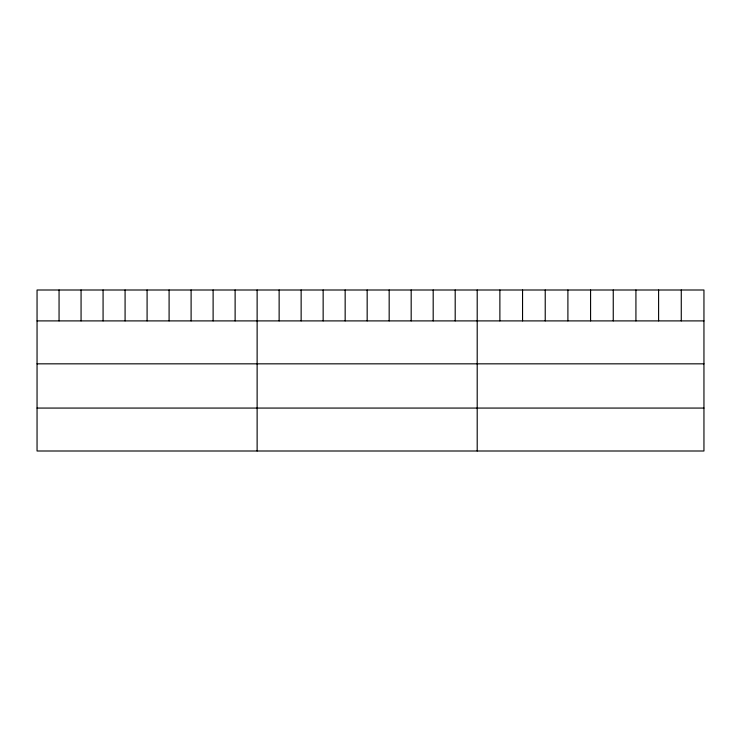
<?xml version="1.0" encoding="UTF-8"?>
<svg xmlns="http://www.w3.org/2000/svg" width="741" height="741" viewBox="0 0 741 741"><rect width="100%" height="100%" fill="white"/><g stroke="black" fill="none" stroke-linecap="round" stroke-linejoin="round"><path stroke-width="1.11" d="M703.95 320.899L703.95 451L37.05 451L37.05 290L703.95 290L703.95 320.899L37.05 320.899M37.05 363.831L703.95 363.831M37.05 408.069L703.95 408.069M681.275 290L681.275 320.899M658.601 290L658.601 320.899M635.926 290L635.926 320.899M613.252 290L613.252 320.899M590.577 290L590.577 320.899M567.902 290L567.902 320.899M545.228 290L545.228 320.899M522.553 290L522.553 320.899M499.879 290L499.879 320.899M477.204 290L477.204 451M455.196 290L455.196 320.899M433.189 290L433.189 320.899M411.181 290L411.181 320.899M389.173 290L389.173 320.899M367.166 290L367.166 320.899M345.158 290L345.158 320.899M323.15 290L323.15 320.899M301.142 290L301.142 320.899M279.135 290L279.135 320.899M257.127 290L257.127 451M235.119 290L235.119 320.899M213.112 290L213.112 320.899M191.104 290L191.104 320.899M169.096 290L169.096 320.899M147.089 290L147.089 320.899M125.081 290L125.081 320.899M103.073 290L103.073 320.899M81.065 290L81.065 320.899M59.058 290L59.058 320.899"/></g></svg>
